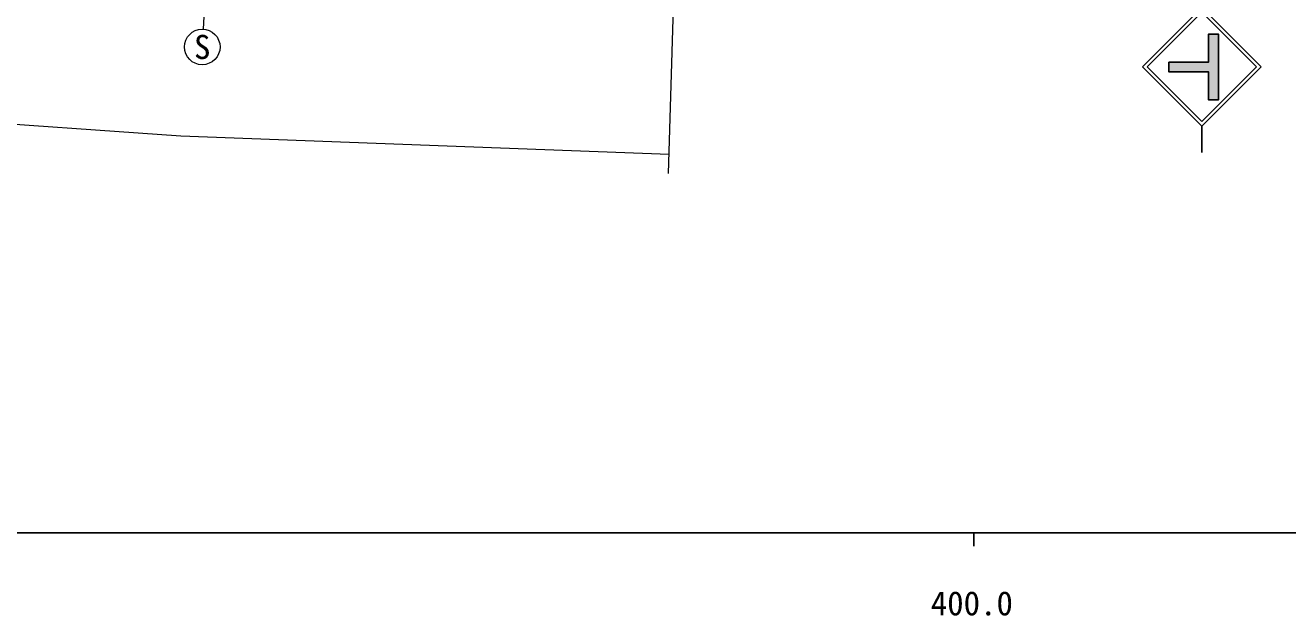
# Model space of a CAD drawing. Units: millimetres at full size, sheet at 1:1000; details may follow other scales. Extents: x 40000 to 680000, y 20000 to 380000.
# Drawn here: x 396010 to 491818, y 198715 to 243536 of the extents above; entities that cross this region are included whole.
import ezdxf
from ezdxf.enums import TextEntityAlignment as Align

# ---------------------------------------------------------------- set-up
doc = ezdxf.new("R2010")
doc.units = ezdxf.units.MM
doc.header["$LTSCALE"] = 1000
for name, color, linetype, lineweight in [('M-STR-HTXT', 7, 'Continuous', 13), ('M-STR-STRC', 7, 'Continuous', 25), ('M-TTL-BAND', 7, 'Continuous', 25)]:
    doc.layers.add(name, color=color, linetype=linetype, lineweight=lineweight)
doc.styles.add('ＭＳ ゴシック', font='')
doc.styles.get('ＭＳ ゴシック').set_extended_font_data('MS Gothic')

msp = doc.modelspace()

# ---------------------------------------------------------------- hatches: boundary and pattern name
at = {"layer": 'M-STR-STRC'}
msp.add_hatch(color=256, dxfattribs=at).paths.add_polyline_path([(485805, 239996), (485805, 237871), (486555, 237871), (486555, 242871), (485805, 242871), (485805, 240746), (482805, 240746), (482805, 239996)])

# ---------------------------------------------------------------- linework, layer by layer
at = {"layer": 'M-STR-HTXT'}
for p, q in [((410727, 268096), (409508, 243237)), ((444823, 232285), (445210, 244859))]:
    msp.add_line(p, q, dxfattribs=at)
msp.add_lwpolyline([(444868, 233731), (407806, 235108), (389812, 236381), (343115, 241812)], dxfattribs=at)
msp.add_circle((409442, 241889), 1350, dxfattribs=at)
at = {"layer": 'M-STR-STRC'}
for p, q in [((480806, 240371), (485306, 244871)), ((481159, 240371), (485306, 244518)), ((489806, 240371), (485306, 244871)), ((489452, 240371), (485306, 244518)), ((486555, 242871), (485805, 242871)), ((485805, 240746), (485805, 242871)), ((486555, 237871), (486555, 242871)), ((482805, 239996), (482805, 240746)), ((485805, 240746), (482805, 240746)), ((480806, 240371), (485306, 235871)), ((481159, 240371), (485306, 236224)), ((485805, 239996), (482805, 239996)), ((485306, 236224), (489452, 240371)), ((485306, 235871), (489806, 240371)), ((485805, 237871), (485805, 239996)), ((486555, 237871), (485805, 237871)), ((485306, 235871), (485306, 233871))]:
    msp.add_line(p, q, dxfattribs=at)
msp.add_lwpolyline([(482805, 240746), (485805, 240746), (485805, 242871), (486555, 242871), (486555, 237871), (485805, 237871), (485805, 239996), (482805, 239996)], close=True, dxfattribs=at)
at = {"layer": 'M-TTL-BAND'}
for p, q in [((40000, 205000), (579000, 205000)), ((468000, 205000), (468000, 204000))]:
    msp.add_line(p, q, dxfattribs=at)

# ---------------------------------------------------------------- texts
at = {"layer": 'M-STR-HTXT', "style": 'ＭＳ ゴシック'}
msp.add_text('S', height=1833, dxfattribs=at).set_placement((409442, 241889), align=Align.MIDDLE_CENTER)
at = {"layer": 'M-TTL-BAND', "style": 'ＭＳ ゴシック'}
msp.add_text('400.0', height=1833, dxfattribs=at).set_placement((467844, 198195), align=Align.BOTTOM_CENTER)

doc.saveas('drawing.dxf')
